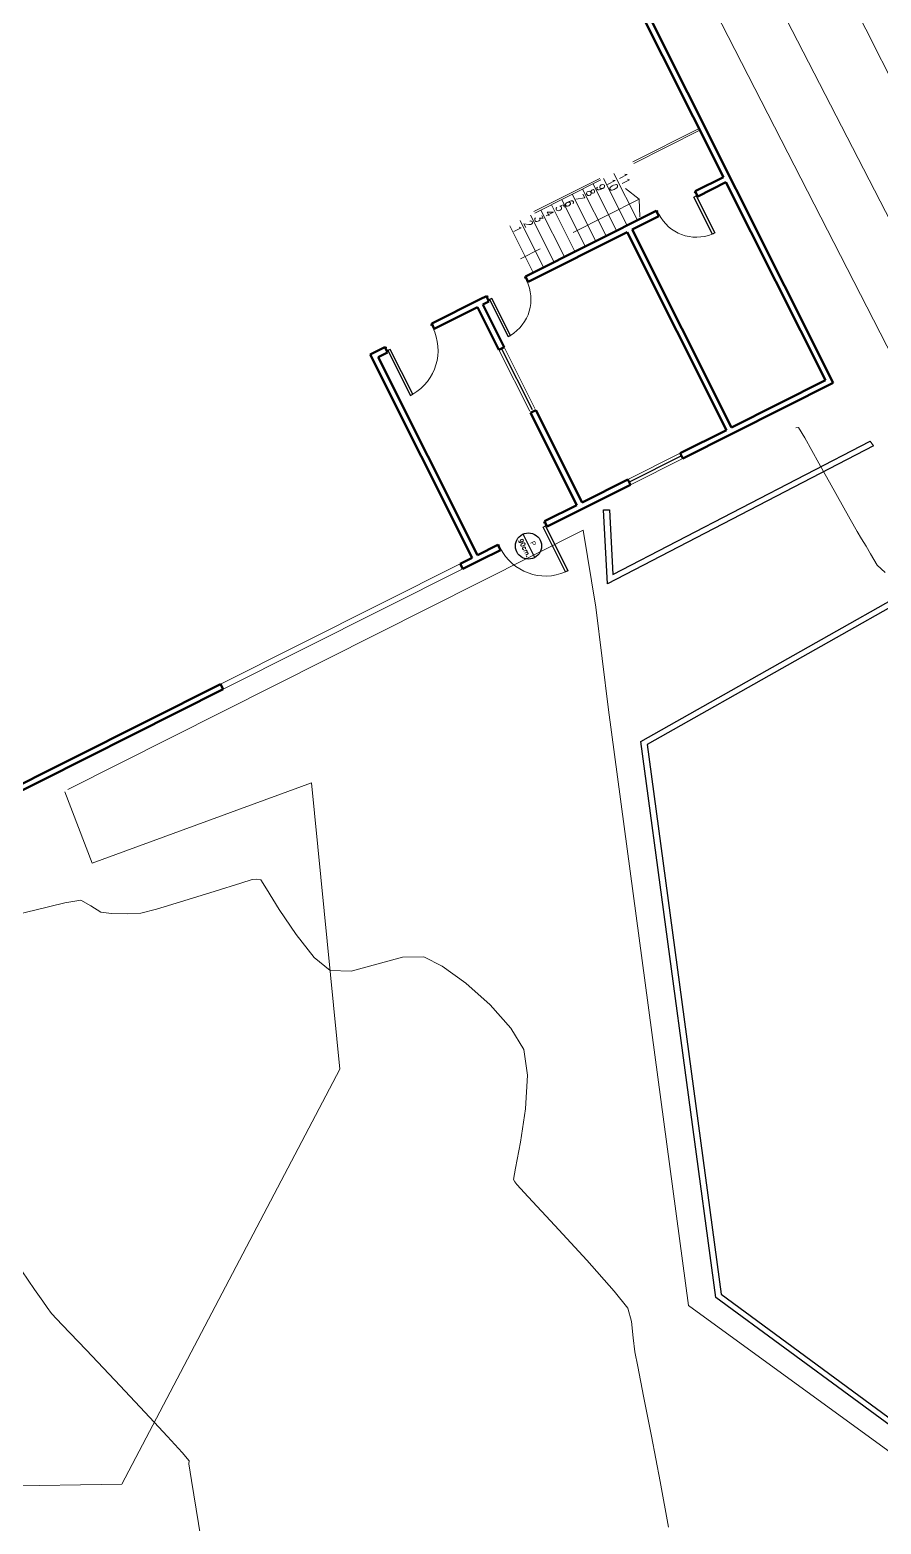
# Model space of a CAD drawing. Header units: inches. Extents: x 725.5 to 800.4, y -655.3 to -591.9.
# Drawn here: x 755.9 to 758.78, y -645.83 to -640.78 of the extents above; entities that cross this region are included whole.
import ezdxf

# ---------------------------------------------------------------- set-up
doc = ezdxf.new("R2010")
doc.units = ezdxf.units.IN
doc.header["$MEASUREMENT"] = 0
doc.linetypes.add('CONTINUA', pattern=[0])
doc.linetypes.add('HIDDEN', pattern=[0.375, 0.25, -0.125])
for name, color, linetype, lineweight in [('0.13', 109, 'Continuous', 13), ('a_PV', 3, 'Continuous', 5), ('ACHUTECH', 24, 'Continuous', 18)]:
    doc.layers.add(name, color=color, linetype=linetype, lineweight=lineweight)
for name, color, linetype in [('023_MUROS_2', 7, 'Continuous'), ('A_TEXTOLOCAL', 3, 'Continuous'), ('BARRERA', 7, 'Continuous'), ('cimentacion', 2, 'Continuous')]:
    doc.layers.add(name, color=color, linetype=linetype)
doc.styles.add('18', font='Romans.shx', dxfattribs={"width": 0.8, "height": 18})
doc.styles.add('ROMANS', font='romans')
doc.styles.get("Standard").update_dxf_attribs({"font": 'isocp2.shx'})

# ---------------------------------------------------------------- blocks, each defined once
blk = doc.blocks.new('A$C137640A2')
at = {"layer": 'a_PV', "color": 8}
blk.add_line((0.025, 0.778), (0.025, 0.768), dxfattribs=at)
at = {"layer": 'A_TEXTOLOCAL', "color": 7, "lineweight": 30}
for p, q in [((0.067, 0.71), (0.022, 0.71)), ((0.022, 0.71), (0.022, 0)), ((0.067, 0), (0.067, 0.71)), ((0.022, 0), (0.067, 0))]:
    blk.add_line(p, q, dxfattribs=at)
at = {"layer": 'ACHUTECH', "color": 7, "linetype": 'CONTINUA', "lineweight": 13, "ltscale": 500}
for p, q in [((0, 0.718), (0, 0.788)), ((0, 0.788), (0.015, 0.788)), ((0.015, 0.788), (0.015, 0.778)), ((0.015, 0.778), (0.025, 0.778)), ((0.735, 0.778), (0.725, 0.778)), ((0.725, 0.778), (0.725, 0.768)), ((0.75, 0.788), (0.735, 0.788)), ((0.735, 0.788), (0.735, 0.778)), ((0.75, 0.718), (0.75, 0.788)), ((0.015, 0.718), (0, 0.718)), ((0.02, 0.713), (0.014, 0.713)), ((0.025, 0.768), (0.015, 0.768)), ((0.015, 0.768), (0.015, 0.718)), ((0.017, 0.71), (0.017, 0.716)), ((0.725, 0.768), (0.735, 0.768)), ((0.735, 0.768), (0.735, 0.718)), ((0.735, 0.718), (0.75, 0.718))]:
    blk.add_line(p, q, dxfattribs=at)
blk.add_circle((0.017, 0.713), 0.005, dxfattribs=at)
blk.add_arc((0.015, 0.718), 0.72, 274.2034, 359.9317, dxfattribs=at)
blk = doc.blocks.new('A$C653B6AFF')
at = {"layer": 'A_TEXTOLOCAL', "color": 7, "lineweight": 30}
for p, q in [((0.067, 0.86), (0.022, 0.86)), ((0.022, 0.86), (0.022, 0)), ((0.067, 0), (0.067, 0.86)), ((0.022, 0), (0.067, 0))]:
    blk.add_line(p, q, dxfattribs=at)
at = {"layer": 'ACHUTECH', "color": 7, "linetype": 'CONTINUA', "lineweight": 13, "ltscale": 500}
for p, q in [((0, 0.867), (0, 0.937)), ((0, 0.937), (0.015, 0.937)), ((0.015, 0.867), (0, 0.867)), ((0.02, 0.862), (0.014, 0.862)), ((0.015, 0.937), (0.015, 0.927)), ((0.015, 0.927), (0.025, 0.927)), ((0.025, 0.917), (0.015, 0.917)), ((0.015, 0.917), (0.015, 0.867)), ((0.017, 0.859), (0.017, 0.865)), ((0.025, 0.927), (0.025, 0.917)), ((0.885, 0.927), (0.875, 0.927)), ((0.875, 0.927), (0.875, 0.917)), ((0.875, 0.917), (0.885, 0.917)), ((0.9, 0.937), (0.885, 0.937)), ((0.885, 0.937), (0.885, 0.927)), ((0.885, 0.917), (0.885, 0.867)), ((0.885, 0.867), (0.9, 0.867)), ((0.9, 0.867), (0.9, 0.937))]:
    blk.add_line(p, q, dxfattribs=at)
blk.add_circle((0.017, 0.862), 0.005, dxfattribs=at)
blk.add_arc((0.015, 0.869), 0.87, 273.4755, 359.9238, dxfattribs=at)

msp = doc.modelspace()

# ---------------------------------------------------------------- linework, layer by layer
at = {"color": 7}
msp.add_line((757.6117, -642.5649), (757.572, -642.4859), dxfattribs=at)
msp.add_ellipse((757.59, -642.5264), major_axis=(0.0421, -0.014), ratio=1, start_param=5.502992481792901, end_param=11.78617778897248, dxfattribs=at)
at = {"layer": '0.13', "color": 7, "linetype": 'HIDDEN'}
for p, q in [((758.1667, -641.1153), (757.4973, -641.4514)), ((758.1694, -641.1206), (757.5, -641.4567)), ((757.8787, -641.2665), (757.9583, -641.4251)), ((757.773, -641.3196), (757.8526, -641.4782)), ((757.8082, -641.3019), (757.8878, -641.4605)), ((757.8435, -641.2842), (757.9231, -641.4428)), ((757.9643, -641.3539), (757.9181, -641.3175)), ((757.9643, -641.3539), (757.5631, -641.5554)), ((757.6673, -641.3727), (757.7469, -641.5312)), ((757.7025, -641.355), (757.7821, -641.5135)), ((757.7378, -641.3373), (757.8174, -641.4958)), ((757.9643, -641.3539), (757.9659, -641.4131)), ((757.5968, -641.4081), (757.6765, -641.5666)), ((757.6321, -641.3904), (757.7117, -641.5489)), ((757.5264, -641.4434), (757.606, -641.602)), ((757.5616, -641.4257), (757.6412, -641.5843))]:
    msp.add_line(p, q, dxfattribs=at)
at = {"layer": '0.13', "color": 7}
for p, q in [((757.5943, -642.0707), (757.4901, -641.8631)), ((757.6119, -642.0618), (757.5077, -641.8543)), ((758.1024, -642.2129), (757.9263, -642.3014)), ((758.1113, -642.2306), (757.9351, -642.319))]:
    msp.add_line(p, q, dxfattribs=at)
at = {"layer": '023_MUROS_2', "color": 7, "lineweight": 50}
for p, q in [((758.249, -641.2791), (756.9753, -638.7424)), ((758.6204, -641.9749), (757.0017, -638.7512)), ((758.249, -641.2791), (758.1538, -641.3269)), ((758.1627, -641.3445), (758.2578, -641.2968)), ((758.5939, -641.9662), (758.2578, -641.2968)), ((758.1627, -641.3445), (758.1538, -641.3269)), ((758.0217, -641.3932), (757.5796, -641.6153)), ((757.9407, -641.456), (758.0306, -641.4109)), ((758.0306, -641.4109), (758.0217, -641.3932)), ((757.9231, -641.4648), (757.5884, -641.6329)), ((758.2592, -642.1342), (757.9231, -641.4648)), ((758.2768, -642.1254), (757.9407, -641.456)), ((757.5884, -641.6329), (757.5796, -641.6153)), ((757.4263, -641.6922), (757.2625, -641.7745)), ((757.4175, -641.7187), (757.2713, -641.7921)), ((757.4901, -641.8631), (757.4175, -641.7187)), ((757.4474, -641.6816), (757.4263, -641.6922)), ((757.4563, -641.6992), (757.4351, -641.7098)), ((757.5077, -641.8543), (757.4351, -641.7098)), ((757.4563, -641.6992), (757.4474, -641.6816)), ((757.2713, -641.7921), (757.2625, -641.7745)), ((757.1039, -641.8541), (757.0546, -641.8788)), ((757.1128, -641.8717), (757.0811, -641.8876)), ((757.1128, -641.8717), (757.1039, -641.8541)), ((757.4901, -641.8631), (757.5077, -641.8543)), ((757.3996, -642.5659), (757.0546, -641.8788)), ((757.4172, -642.557), (757.0811, -641.8876)), ((758.6204, -641.9749), (758.1113, -642.2306)), ((758.5939, -641.9662), (758.2768, -642.1254)), ((757.5971, -642.0763), (757.6147, -642.0674)), ((757.7536, -642.3881), (757.5971, -642.0763)), ((757.7713, -642.3792), (757.6147, -642.0674)), ((758.2592, -642.1342), (758.1024, -642.2129)), ((758.1024, -642.2129), (758.1113, -642.2306)), ((757.9351, -642.319), (757.6533, -642.4605)), ((757.9263, -642.3014), (757.7713, -642.3792)), ((757.9263, -642.3014), (757.9351, -642.319)), ((757.7536, -642.3881), (757.6444, -642.4429)), ((757.6444, -642.4429), (757.6533, -642.4605)), ((757.4859, -642.5225), (757.4172, -642.557)), ((757.4859, -642.5225), (757.4947, -642.5401)), ((757.3996, -642.5659), (757.359, -642.5862)), ((757.426, -642.5746), (757.3679, -642.6038)), ((757.4947, -642.5401), (757.426, -642.5746)), ((757.3679, -642.6038), (757.359, -642.5862)), ((756.5576, -643.0107), (755.0478, -643.7687)), ((756.5487, -642.9931), (755.0566, -643.7423)), ((756.5576, -643.0107), (756.5487, -642.9931))]:
    msp.add_line(p, q, dxfattribs=at)
at = {"layer": 'A_TEXTOLOCAL', "color": 7, "lineweight": 30}
for p, q in [((757.1227, -641.8618), (757.1147, -641.8657)), ((757.1147, -641.8657), (757.1908, -642.0172)), ((757.1987, -642.0132), (757.1227, -641.8618)), ((757.6031, -642.0662), (757.4989, -641.8587)), ((757.1908, -642.0172), (757.1987, -642.0132)), ((758.1069, -642.2218), (757.9307, -642.3102))]:
    msp.add_line(p, q, dxfattribs=at)
at = {"layer": 'ACHUTECH', "color": 7, "linetype": 'CONTINUA', "lineweight": 13, "ltscale": 500}
for p, q in [((757.3999, -639.1137), (758.9804, -642.1998)), ((759.6469, -642.5982), (758.5751, -640.4707)), ((758.343, -640.515), (759.2224, -642.2219)), ((757.2625, -641.7745), (757.2598, -641.7758)), ((757.2598, -641.7758), (757.2607, -641.7776)), ((757.2687, -641.7868), (757.2625, -641.7745)), ((757.2607, -641.7776), (757.259, -641.7784)), ((757.259, -641.7784), (757.2598, -641.7802)), ((757.2598, -641.7802), (757.2616, -641.7793)), ((757.2616, -641.7793), (757.266, -641.7881)), ((757.266, -641.7881), (757.2687, -641.7868)), ((757.1039, -641.8541), (757.1066, -641.8527)), ((757.1101, -641.8664), (757.1039, -641.8541)), ((757.1066, -641.8527), (757.1075, -641.8545)), ((757.1075, -641.8545), (757.1092, -641.8536)), ((757.1101, -641.8554), (757.1083, -641.8563)), ((757.1083, -641.8563), (757.1128, -641.8651)), ((757.1092, -641.8536), (757.1101, -641.8554)), ((757.1128, -641.8651), (757.1101, -641.8664)), ((757.1142, -641.8655), (757.1131, -641.866)), ((757.1139, -641.8663), (757.1134, -641.8652)), ((758.7458, -642.1714), (758.7568, -642.1879)), ((757.359, -642.5862), (756.5487, -642.9931)), ((757.3679, -642.6038), (756.5576, -643.0107)), ((755.4693, -645.7103), (756.2151, -645.698))]:
    msp.add_line(p, q, dxfattribs=at)
for points, elevation in [([(758.7958, -642.6154), (758.7689, -642.5906), (758.7459, -642.5531), (758.7315, -642.5268), (758.7163, -642.5025), (758.7015, -642.4778), (758.6782, -642.4361), (758.6292, -642.3483), (758.572, -642.246), (758.5242, -642.161), (758.5034, -642.1252), (758.4937, -642.1274)], 6.505), ([(758.0637, -645.844), (758.0356, -645.6893), (758.0061, -645.5357), (757.9793, -645.4002), (757.9592, -645.2998), (757.9496, -645.2512), (757.9442, -645.2032), (757.9378, -645.1486), (757.9254, -645.1028), (757.8801, -645.0458), (757.7869, -644.9412), (757.6789, -644.8233), (757.5891, -644.7264), (757.5505, -644.6847), (757.544, -644.6765), (757.539, -644.6676), (757.5462, -644.6303), (757.5631, -644.5422), (757.5799, -644.4287), (757.5869, -644.3155), (757.5743, -644.2283), (757.5306, -644.1561), (757.4603, -644.078), (757.3781, -644.0046), (757.2985, -643.9467), (757.2361, -643.9149), (757.1633, -643.9159), (757.0767, -643.9405), (756.9906, -643.9638), (756.9192, -643.961), (756.865, -643.9172), (756.8043, -643.8403), (756.7472, -643.7548), (756.7038, -643.6849), (756.6843, -643.6548), (756.6702, -643.6529), (756.6555, -643.6543), (756.6169, -643.6661), (756.5301, -643.6933), (756.4249, -643.7261), (756.3314, -643.7542), (756.2792, -643.7678), (756.2326, -643.7702), (756.1798, -643.7687), (756.1437, -643.7641), (756.1102, -643.743), (756.0763, -643.7237), (756.0223, -643.7331), (755.9209, -643.7571), (755.8164, -643.7822)], 6.7021), ([(756.5081, -646.037), (756.4745, -645.831), (756.4507, -645.6852), (756.4417, -645.6293), (756.4421, -645.6189), (756.4182, -645.5915), (756.3689, -645.5368), (756.3245, -645.4882), (756.277, -645.4377), (756.1909, -645.3469), (756.0938, -645.2445), (756.0133, -645.1595), (755.9769, -645.1206), (755.9618, -645.1006), (755.9474, -645.08), (755.9196, -645.0405), (755.8762, -644.9772)], 6.8992)]:
    msp.add_lwpolyline(points, dxfattribs=dict(at, elevation=elevation))
for points in [[(757.7748, -642.473), (756.0324, -643.3498)], [(758.1314, -645.0939), (757.8603, -643.0802), (757.8174, -642.7329), (757.7748, -642.473)], [(756.0223, -643.3577), (756.1148, -643.599), (756.8564, -643.327), (756.9522, -644.2946), (756.2151, -645.698)], [(758.1314, -645.0939), (758.8919, -645.6478)]]:
    msp.add_lwpolyline(points, dxfattribs=at)
msp.add_circle((757.1136, -641.8657), 0.000986, dxfattribs=at)
msp.add_arc((757.1126, -641.8649), 0.1715, 300.1369, 26.5852, dxfattribs=at)
at = {"layer": 'BARRERA'}
for points in [[(758.7568, -642.1879), (757.8575, -642.654), (757.8439, -642.4046), (757.8636, -642.4036), (757.8755, -642.6225), (758.7458, -642.1714)], [(761.3087, -645.432), (758.9234, -645.5814), (758.2233, -645.0671), (757.9699, -643.1869), (759.4796, -642.3349), (759.4893, -642.3521), (757.9913, -643.1975), (758.2417, -645.0562), (758.9293, -645.5613), (761.3157, -645.4119)]]:
    msp.add_lwpolyline(points, dxfattribs=at)

# ---------------------------------------------------------------- block references
at = {"layer": 'ACHUTECH', "color": 7, "linetype": 'CONTINUA', "lineweight": 13, "ltscale": 500, "yscale": 0.1971200000000001, "zscale": 0.1971200000000001}
for name, p, xscale, rotation in [('A$C137640A2', (758.2235, -641.4656), -0.1971200000000001, 26.66135680784079), ('A$C137640A2', (757.5171, -641.8203), 0.1971200000000001, 26.6613568078408), ('A$C653B6AFF', (757.7273, -642.6081), -0.1971200000000001, 26.66135680784079)]:
    msp.add_blockref(name, p, dxfattribs=dict(at, xscale=xscale, rotation=rotation))

# ---------------------------------------------------------------- texts
at = {"color": 7, "lineweight": 30, "insert": (757.6169, -642.521), "char_height": 0.016765, "width": 1.723511, "attachment_point": 3, "rotation": 296.6614}
msp.add_mtext('{\\Figes1003|c0;P }', dxfattribs=at)
at = {"layer": '0.13', "color": 7, "linetype": 'HIDDEN', "style": '18', "width": 0.8}
for s, height, p in [('11', 0.02839, (757.8929, -641.2739)), ('8', 0.0284, (757.7827, -641.3292)), ('9', 0.0284, (757.8176, -641.3117)), ('10', 0.02839, (757.8524, -641.2942)), ('5', 0.0284, (757.6799, -641.3809)), ('6', 0.0284, (757.711, -641.3653)), ('7', 0.0284, (757.7471, -641.3471)), ('3', 0.0284, (757.6075, -641.4172)), ('4', 0.0284, (757.6437, -641.399)), ('1', 0.0284, (757.5352, -641.4535)), ('2', 0.0284, (757.5731, -641.4345))]:
    msp.add_text(s, height=height, rotation=296.6614, dxfattribs=at).set_placement(p)
at = {"layer": 'cimentacion', "color": 7, "lineweight": 18, "ltscale": 0.3, "style": 'ROMANS', "width": 0.995455}
msp.add_text('90cm.', height=0.01561, rotation=296.6614, dxfattribs=at).set_placement((757.5553, -642.5071))

doc.saveas('drawing.dxf')
